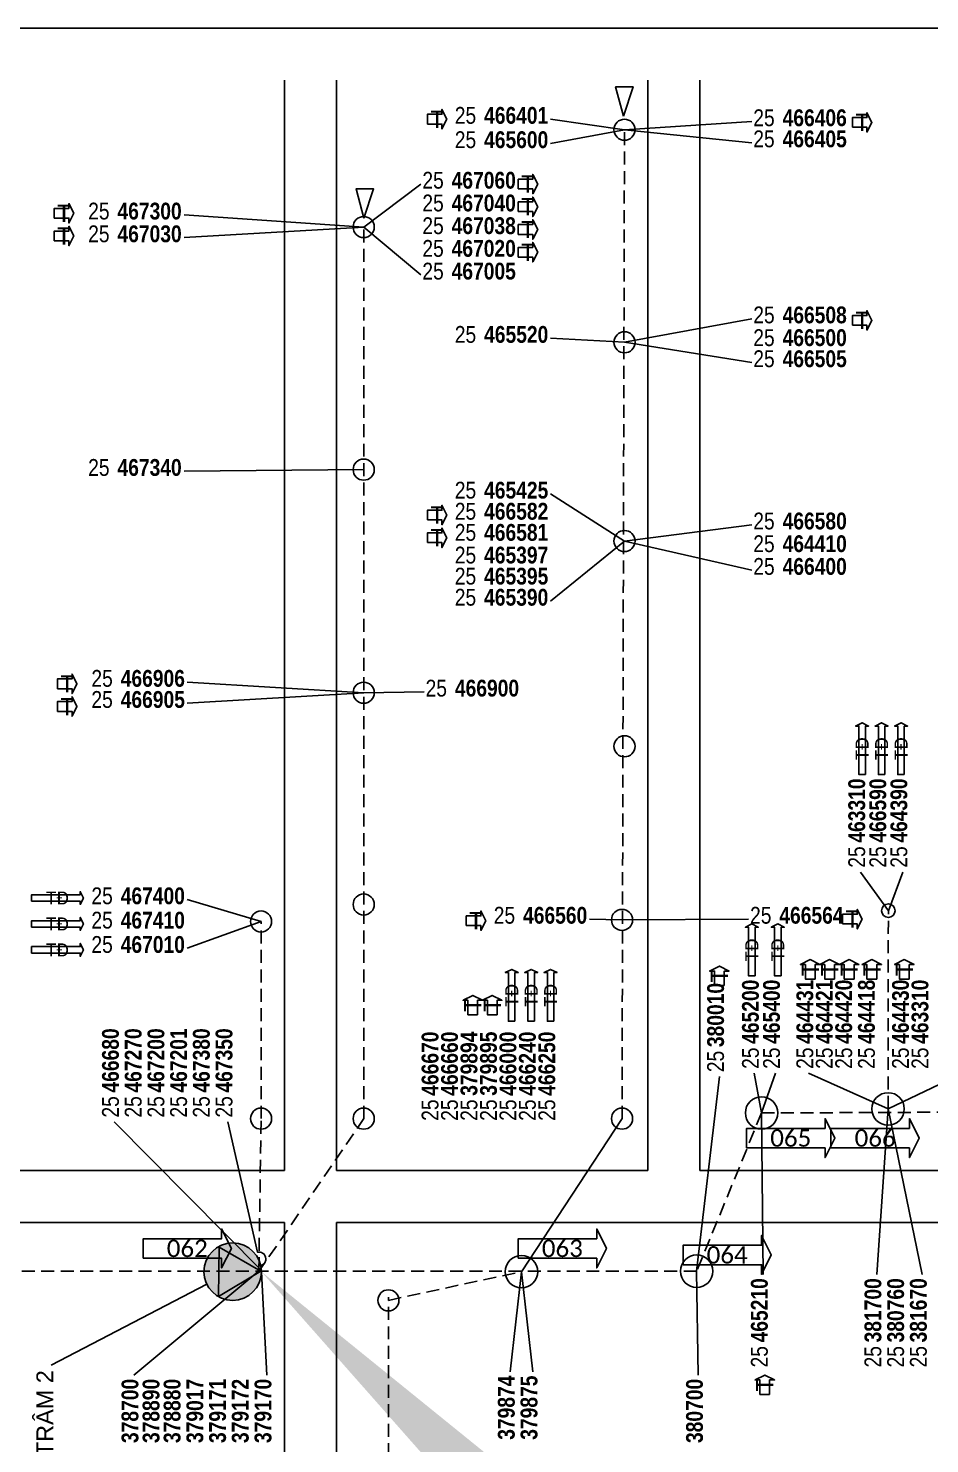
# Model space of a CAD drawing. Header units: metres. Extents: x 429925 to 893472, y 1245258 to 2552490.
# Drawn here: x 443449.1 to 443669.6, y 1266350 to 1266696.2 of the extents above; entities that cross this region are included whole.
import ezdxf

# ---------------------------------------------------------------- set-up
doc = ezdxf.new("R2010")
doc.units = ezdxf.units.M
doc.linetypes.add('HIDDEN2', pattern=[4.7625, 3.175, -1.5875])
doc.layers.add('CONNECTOR', color=7, linetype='Continuous')
doc.layers.add('DATA_GRAPHIC', color=7, linetype='Continuous')
doc.styles.get("Standard").update_dxf_attribs({"font": 'arial.ttf'})

msp = doc.modelspace()

# ---------------------------------------------------------------- hatches: boundary and pattern name
at = {"layer": 'CONNECTOR'}
h = msp.add_hatch(color=254, dxfattribs=at)
h.paths.add_polyline_path([(443707.53, 1266196.34), (443707.53, 1266148.59), (443707.53, 1266175.88), (443880.07, 1266175.88), (443880.07, 1266196.34)], flags=17)
h.paths.add_polyline_path([(443625.37, 1266148.59), (443707.53, 1266148.59)], flags=0)
h.paths.add_polyline_path([(443707.53, 1266175.88), (443880.07, 1266175.88)], flags=0)
edge = h.paths.add_edge_path(flags=16)
edge.add_line((443625.37, 1266148.59), (443707.53, 1266148.59))
edge.add_line((443625.37, 1266196.34), (443625.37, 1266148.59))
edge.add_line((443707.53, 1266196.34), (443625.37, 1266196.34))
edge.add_line((443707.53, 1266196.34), (443707.53, 1266175.88))
edge.add_line((443707.53, 1266175.88), (443707.53, 1266148.59))
edge = h.paths.add_edge_path(flags=17)
edge.add_line((443707.53, 1266148.59), (443707.53, 1266196.34))
edge.add_line((443707.53, 1266196.34), (443625.37, 1266196.34))
edge.add_line((443625.37, 1266196.34), (443625.37, 1266148.59))
edge.add_line((443707.53, 1266148.59), (443625.37, 1266148.59))
h.paths.add_polyline_path([(443625.37, 1266136.65), (443707.53, 1266136.65)], flags=16)
edge = h.paths.add_edge_path(flags=17)
edge.add_line((443625.37, 1266136.65), (443707.53, 1266136.65))
edge.add_line((443625.37, 1266136.65), (443625.37, 1266124.71))
edge.add_line((443625.37, 1266124.71), (443707.53, 1266124.71))
edge.add_line((443707.53, 1266124.71), (443707.53, 1266136.65))
edge = h.paths.add_edge_path(flags=16)
edge.add_line((443707.53, 1266196.34), (443707.53, 1266175.88))
edge.add_line((443880.07, 1266196.34), (443707.53, 1266196.34))
edge.add_line((443880.07, 1266175.88), (443880.07, 1266196.34))
edge.add_line((443707.53, 1266175.88), (443880.07, 1266175.88))
h.paths.add_polyline_path([(443707.53, 1266142.22), (443707.53, 1266148.59), (443728.85, 1266148.59), (443728.85, 1266142.22), (443728.85, 1266132.67), (443707.53, 1266132.67)], flags=17)
h.paths.add_polyline_path([(443773.43, 1266148.59), (443773.43, 1266142.22)], flags=16)
h.paths.add_polyline_path([(443773.43, 1266142.22), (443773.43, 1266132.67)], flags=16)
edge = h.paths.add_edge_path(flags=17)
edge.add_line((443728.86, 1266142.22), (443728.86, 1266148.59))
edge.add_line((443728.86, 1266148.59), (443773.43, 1266148.59))
edge.add_line((443773.43, 1266148.59), (443857.79, 1266148.59))
edge.add_line((443857.79, 1266148.59), (443857.79, 1266142.22))
edge.add_line((443857.79, 1266132.67), (443857.79, 1266142.22))
edge.add_line((443773.43, 1266132.67), (443857.79, 1266132.67))
edge.add_line((443728.86, 1266132.67), (443773.43, 1266132.67))
edge.add_line((443728.86, 1266132.67), (443728.86, 1266142.22))
h.paths.add_polyline_path([(443857.77, 1266142.22), (443857.77, 1266148.59), (443880.06, 1266148.59), (443880.06, 1266142.22), (443880.06, 1266132.67), (443857.77, 1266132.67)], flags=17)
h.paths.add_polyline_path([(443760.12, 1266124.71), (443807.77, 1266124.71), (443807.77, 1266132.67), (443760.12, 1266132.67)], flags=16)
edge = h.paths.add_edge_path()
edge.add_line((443735.21, 1266132.67), (443707.53, 1266132.67))
edge.add_line((443707.53, 1266132.67), (443707.53, 1266124.71))
edge.add_line((443707.53, 1266124.71), (443735.21, 1266124.71))
edge.add_line((443735.23, 1266124.71), (443760.13, 1266124.71))
edge.add_line((443760.13, 1266124.71), (443760.13, 1266132.67))
edge.add_line((443760.13, 1266132.67), (443735.23, 1266132.67))
edge.add_line((443836.29, 1266132.67), (443807.76, 1266132.67))
edge.add_line((443807.76, 1266132.67), (443807.76, 1266124.71))
edge.add_line((443807.76, 1266124.71), (443836.29, 1266124.71))
edge.add_line((443836.3, 1266132.67), (443880.09, 1266132.67))
edge.add_line((443880.09, 1266132.67), (443880.09, 1266124.71))
edge.add_line((443880.09, 1266124.71), (443836.3, 1266124.71))
edge.add_arc((443499.07, 1266392.08), 7.02, 0, 360)
msp.add_hatch(color=7, dxfattribs=at).paths.add_polyline_path([(443505.92, 1266392.19), (443495.78, 1266398.04), (443495.58, 1266385.99)])

# ---------------------------------------------------------------- linework, layer by layer
at = {"color": 9, "linetype": 'Continuous'}
for p, q in [((443511.77, 1266416.81), (443511.77, 1266683.51)), ((443524.47, 1266416.81), (443524.47, 1266683.51)), ((443600.67, 1266416.81), (443600.67, 1266683.51)), ((443613.37, 1266683.51), (443613.37, 1266416.81)), ((443105.37, 1266416.81), (443511.77, 1266416.81)), ((443524.47, 1266416.81), (443600.67, 1266416.81)), ((443613.37, 1266416.81), (443721.32, 1266416.81)), ((443333.97, 1266404.11), (443511.77, 1266404.11)), ((443511.77, 1266404.11), (443511.77, 1266162.81)), ((443524.47, 1266404.11), (443721.32, 1266404.11)), ((443524.47, 1266162.81), (443524.47, 1266404.11))]:
    msp.add_line(p, q, dxfattribs=at)
for points in [[(443067.27, 1266124.71), (443880.07, 1266124.71), (443880.07, 1266696.21), (443067.27, 1266696.21)], [(443594.68, 1266674.75), (443592.74, 1266681.92), (443597.02, 1266681.92)], [(443531.18, 1266649.76), (443529.24, 1266656.93), (443533.52, 1266656.93)]]:
    msp.add_lwpolyline(points, close=True, dxfattribs=at)
at = {"color": 7, "linetype": 'Continuous'}
for points in [[(443546.7, 1266672.79), (443550.27, 1266672.79), (443550.27, 1266671.6), (443551.46, 1266673.98), (443550.27, 1266676.36), (443550.27, 1266675.17), (443546.7, 1266675.17)], [(443650.68, 1266672), (443654.25, 1266672), (443654.25, 1266670.81), (443655.44, 1266673.19), (443654.25, 1266675.57), (443654.25, 1266674.38), (443650.68, 1266674.38)], [(443568.92, 1266656.92), (443572.5, 1266656.92), (443572.5, 1266655.73), (443573.69, 1266658.11), (443572.5, 1266660.49), (443572.5, 1266659.3), (443568.92, 1266659.3)], [(443568.92, 1266651.36), (443572.5, 1266651.36), (443572.5, 1266650.17), (443573.69, 1266652.55), (443572.5, 1266654.93), (443572.5, 1266653.74), (443568.92, 1266653.74)], [(443455.42, 1266649.77), (443458.99, 1266649.77), (443458.99, 1266648.58), (443460.18, 1266650.96), (443458.99, 1266653.35), (443458.99, 1266652.16), (443455.42, 1266652.16)], [(443455.42, 1266644.22), (443458.99, 1266644.22), (443458.99, 1266643.03), (443460.18, 1266645.41), (443458.99, 1266647.79), (443458.99, 1266646.6), (443455.42, 1266646.6)], [(443568.92, 1266645.81), (443572.5, 1266645.81), (443572.5, 1266644.61), (443573.69, 1266647), (443572.5, 1266649.38), (443572.5, 1266648.19), (443568.92, 1266648.19)], [(443568.92, 1266640.25), (443572.5, 1266640.25), (443572.5, 1266639.06), (443573.69, 1266641.44), (443572.5, 1266643.82), (443572.5, 1266642.63), (443568.92, 1266642.63)], [(443650.68, 1266623.58), (443654.25, 1266623.58), (443654.25, 1266622.39), (443655.44, 1266624.77), (443654.25, 1266627.15), (443654.25, 1266625.96), (443650.68, 1266625.96)], [(443546.7, 1266575.96), (443550.27, 1266575.96), (443550.27, 1266574.76), (443551.46, 1266577.15), (443550.27, 1266579.53), (443550.27, 1266578.34), (443546.7, 1266578.34)], [(443546.7, 1266570.4), (443550.27, 1266570.4), (443550.27, 1266569.21), (443551.46, 1266571.59), (443550.27, 1266573.97), (443550.27, 1266572.78), (443546.7, 1266572.78)], [(443456.21, 1266534.68), (443459.78, 1266534.68), (443459.78, 1266533.49), (443460.97, 1266535.87), (443459.78, 1266538.25), (443459.78, 1266537.06), (443456.21, 1266537.06)], [(443456.21, 1266529.12), (443459.78, 1266529.12), (443459.78, 1266527.93), (443460.97, 1266530.31), (443459.78, 1266532.7), (443459.78, 1266531.51), (443456.21, 1266531.51)], [(443653.85, 1266513.65), (443653.85, 1266525.55), (443654.65, 1266525.55), (443653.06, 1266526.35), (443651.47, 1266525.55), (443652.27, 1266525.55), (443652.27, 1266513.65)], [(443658.62, 1266513.65), (443658.62, 1266525.55), (443659.41, 1266525.55), (443657.82, 1266526.35), (443656.24, 1266525.55), (443657.03, 1266525.55), (443657.03, 1266513.65)], [(443663.38, 1266513.65), (443663.38, 1266525.55), (443664.17, 1266525.55), (443662.59, 1266526.35), (443661, 1266525.55), (443661.79, 1266525.55), (443661.79, 1266513.65)], [(443449.86, 1266482.69), (443461.77, 1266482.69), (443461.77, 1266481.9), (443462.56, 1266483.48), (443461.77, 1266485.07), (443461.77, 1266484.28), (443449.86, 1266484.28)], [(443449.86, 1266476.34), (443461.77, 1266476.34), (443461.77, 1266475.55), (443462.56, 1266477.13), (443461.77, 1266478.72), (443461.77, 1266477.93), (443449.86, 1266477.93)], [(443556.22, 1266476.74), (443559.8, 1266476.74), (443559.8, 1266475.55), (443560.99, 1266477.93), (443559.8, 1266480.31), (443559.8, 1266479.12), (443556.22, 1266479.12)], [(443648.3, 1266477.13), (443651.87, 1266477.13), (443651.87, 1266475.94), (443653.06, 1266478.32), (443651.87, 1266480.71), (443651.87, 1266479.51), (443648.3, 1266479.51)], [(443626.87, 1266464.43), (443626.87, 1266476.34), (443627.66, 1266476.34), (443626.07, 1266477.13), (443624.49, 1266476.34), (443625.28, 1266476.34), (443625.28, 1266464.43)], [(443633.22, 1266464.43), (443633.22, 1266476.34), (443634.01, 1266476.34), (443632.42, 1266477.13), (443630.84, 1266476.34), (443631.63, 1266476.34), (443631.63, 1266464.43)], [(443449.86, 1266469.99), (443461.77, 1266469.99), (443461.77, 1266469.2), (443462.56, 1266470.78), (443461.77, 1266472.37), (443461.77, 1266471.58), (443449.86, 1266471.58)], [(443641.55, 1266463.64), (443641.55, 1266467.21), (443642.74, 1266467.21), (443640.36, 1266468.4), (443637.98, 1266467.21), (443639.17, 1266467.21), (443639.17, 1266463.64)], [(443646.31, 1266463.64), (443646.31, 1266467.21), (443647.5, 1266467.21), (443645.12, 1266468.4), (443642.74, 1266467.21), (443643.93, 1266467.21), (443643.93, 1266463.64)], [(443651.08, 1266463.64), (443651.08, 1266467.21), (443652.27, 1266467.21), (443649.89, 1266468.4), (443647.5, 1266467.21), (443648.7, 1266467.21), (443648.7, 1266463.64)], [(443656.63, 1266463.64), (443656.63, 1266467.21), (443657.82, 1266467.21), (443655.44, 1266468.4), (443653.06, 1266467.21), (443654.25, 1266467.21), (443654.25, 1266463.64)], [(443664.57, 1266463.64), (443664.57, 1266467.21), (443665.76, 1266467.21), (443663.38, 1266468.4), (443661, 1266467.21), (443662.19, 1266467.21), (443662.19, 1266463.64)], [(443568.13, 1266453.32), (443568.13, 1266465.23), (443568.92, 1266465.23), (443567.34, 1266466.02), (443565.75, 1266465.23), (443566.54, 1266465.23), (443566.54, 1266453.32)], [(443572.89, 1266453.32), (443572.89, 1266465.23), (443573.69, 1266465.23), (443572.1, 1266466.02), (443570.51, 1266465.23), (443571.3, 1266465.23), (443571.3, 1266453.32)], [(443577.65, 1266453.32), (443577.65, 1266465.23), (443578.45, 1266465.23), (443576.86, 1266466.02), (443575.27, 1266465.23), (443576.07, 1266465.23), (443576.07, 1266453.32)], [(443619.33, 1266462.05), (443619.33, 1266465.62), (443620.52, 1266465.62), (443618.14, 1266466.81), (443615.75, 1266465.62), (443616.95, 1266465.62), (443616.95, 1266462.05)], [(443559, 1266454.91), (443559, 1266458.48), (443560.19, 1266458.48), (443557.81, 1266459.67), (443555.43, 1266458.48), (443556.62, 1266458.48), (443556.62, 1266454.91)], [(443563.76, 1266454.91), (443563.76, 1266458.48), (443564.95, 1266458.48), (443562.57, 1266459.67), (443560.19, 1266458.48), (443561.38, 1266458.48), (443561.38, 1266454.91)], [(443624.8, 1266422.36), (443644.01, 1266422.36), (443644.01, 1266419.98), (443646.39, 1266424.75), (443644.01, 1266429.51), (443644.01, 1266427.13), (443624.8, 1266427.13)], [(443645.44, 1266422.36), (443664.65, 1266422.36), (443664.65, 1266419.98), (443667.03, 1266424.75), (443664.65, 1266429.51), (443664.65, 1266427.13), (443645.44, 1266427.13)], [(443477.17, 1266395.38), (443496.37, 1266395.38), (443496.37, 1266393), (443498.76, 1266397.76), (443496.37, 1266402.52), (443496.37, 1266400.14), (443477.17, 1266400.14)], [(443568.92, 1266395.38), (443588.13, 1266395.38), (443588.13, 1266393), (443590.51, 1266397.76), (443588.13, 1266402.52), (443588.13, 1266400.14), (443568.92, 1266400.14)], [(443609.25, 1266393.79), (443628.45, 1266393.79), (443628.45, 1266391.41), (443630.84, 1266396.17), (443628.45, 1266400.93), (443628.45, 1266398.55), (443609.25, 1266398.55)], [(443630.44, 1266362.04), (443630.44, 1266365.61), (443631.63, 1266365.61), (443629.25, 1266366.8), (443626.87, 1266365.61), (443628.06, 1266365.61), (443628.06, 1266362.04)]]:
    msp.add_lwpolyline(points, close=True, dxfattribs=at)
at = {"color": 9, "linetype": 'Continuous'}
for points in [[(443592.34, 1266671.4, -1), (443597.5, 1266671.4, -1)], [(443528.54, 1266647.59, -1), (443533.7, 1266647.59, -1)], [(443592.34, 1266619.41, -1), (443597.5, 1266619.41, -1)], [(443528.54, 1266588.26, -1), (443533.7, 1266588.26, -1)], [(443592.34, 1266570.8, -1), (443597.5, 1266570.8, -1)], [(443528.54, 1266533.69, -1), (443533.7, 1266533.69, -1)], [(443592.34, 1266520.59, -1), (443597.5, 1266520.59, -1)], [(443528.54, 1266481.9, -1), (443533.7, 1266481.9, -1)], [(443657.82, 1266480.38, -1), (443661.13, 1266480.38, -1)], [(443503.44, 1266477.73, -1), (443508.6, 1266477.73, -1)], [(443591.74, 1266478.13, -1), (443596.9, 1266478.13, -1)], [(443624.49, 1266430.9, -1), (443632.42, 1266430.9, -1)], [(443655.44, 1266431.89, -1), (443663.38, 1266431.89, -1)], [(443503.44, 1266429.51, -1), (443508.6, 1266429.51, -1)], [(443528.54, 1266429.51, -1), (443533.7, 1266429.51, -1)], [(443591.74, 1266429.51, -1), (443596.9, 1266429.51, -1)], [(443565.75, 1266392.08, -1), (443573.69, 1266392.08, -1)], [(443608.61, 1266392.2, -1), (443616.55, 1266392.2, -1)], [(443534.59, 1266385.06, -1), (443539.75, 1266385.06, -1)]]:
    msp.add_lwpolyline(points, format="xyb", close=True, dxfattribs=at)
at = {"layer": 'CONNECTOR', "linetype": 'Continuous'}
for p, q in [((443594.92, 1266671.4), (443576.86, 1266673.98)), ((443626.07, 1266673.39), (443594.92, 1266671.4)), ((443594.92, 1266671.4), (443576.86, 1266668.03)), ((443626.07, 1266668.23), (443594.92, 1266671.4)), ((443531.12, 1266647.59), (443545.11, 1266658.11)), ((443531.12, 1266647.59), (443487.17, 1266650.57)), ((443531.12, 1266647.59), (443487.17, 1266645.01)), ((443545.11, 1266635.88), (443531.12, 1266647.59)), ((443626.07, 1266625.17), (443594.92, 1266619.41)), ((443594.92, 1266619.41), (443576.86, 1266620.41)), ((443626.07, 1266614.45), (443594.92, 1266619.41)), ((443531.12, 1266588.26), (443487.17, 1266587.86)), ((443594.92, 1266570.8), (443576.86, 1266582.31)), ((443626.07, 1266574.76), (443594.92, 1266570.8)), ((443594.92, 1266570.8), (443576.86, 1266556.11)), ((443626.07, 1266563.65), (443594.92, 1266570.8)), ((443531.12, 1266533.69), (443487.96, 1266536.27)), ((443531.12, 1266533.69), (443487.96, 1266531.11)), ((443545.9, 1266533.89), (443531.12, 1266533.69)), ((443659.48, 1266480.38), (443652.66, 1266489.83)), ((443659.48, 1266480.38), (443662.98, 1266489.83)), ((443506.02, 1266477.73), (443487.96, 1266483.09)), ((443594.32, 1266478.13), (443586.39, 1266478.32)), ((443625.28, 1266478.32), (443594.32, 1266478.13)), ((443506.02, 1266477.73), (443487.96, 1266471.18)), ((443612.58, 1266392.2), (443618.14, 1266439.83)), ((443628.45, 1266430.9), (443626.67, 1266440.62)), ((443628.45, 1266430.9), (443631.83, 1266440.62)), ((443659.41, 1266431.89), (443639.96, 1266440.62)), ((443659.41, 1266431.89), (443677.67, 1266440.62)), ((443594.32, 1266429.51), (443569.72, 1266392.08)), ((443628.85, 1266391.41), (443628.45, 1266430.9)), ((443656.63, 1266391.41), (443659.41, 1266431.89)), ((443667.75, 1266391.41), (443659.41, 1266431.89)), ((443470.1, 1266428.71), (443506.09, 1266392.36)), ((443474.86, 1266366.8), (443506.16, 1266392.86)), ((443507.41, 1266366.8), (443506.1, 1266392.05)), ((443566.94, 1266367.6), (443569.72, 1266392.08)), ((443572.5, 1266367.6), (443569.72, 1266392.08)), ((443612.98, 1266366.8), (443612.58, 1266392.2)), ((443454.62, 1266369.18), (443492.75, 1266389.02))]:
    msp.add_line(p, q, dxfattribs=at)
at = {"layer": 'CONNECTOR', "linetype": 'HIDDEN2'}
for p, q in [((443594.32, 1266429.51), (443594.92, 1266671.4)), ((443531.12, 1266429.51), (443531.12, 1266647.59)), ((443659.41, 1266431.89), (443659.48, 1266480.38)), ((443506.02, 1266429.51), (443506.02, 1266477.73)), ((443505.26, 1266391.79), (443531.12, 1266429.51)), ((443505.47, 1266392.44), (443506.02, 1266429.51)), ((443628.45, 1266430.9), (443612.58, 1266392.2)), ((443628.45, 1266430.9), (443863.4, 1266431.89)), ((443612.58, 1266392.2), (443083.15, 1266392.2)), ((443537.17, 1266385.06), (443569.72, 1266392.08)), ((443537.17, 1266194.56), (443537.17, 1266385.85))]:
    msp.add_line(p, q, dxfattribs=at)
at = {"layer": 'CONNECTOR', "linetype": 'Continuous'}
msp.add_lwpolyline([(443497.88, 1266428.71), (443505.14, 1266396.85, -1), (443505.88, 1266393.6), (443506.06, 1266392.83)], format="xyb", dxfattribs=at)
msp.add_lwpolyline([(443505.92, 1266392.19), (443495.78, 1266398.04), (443495.58, 1266385.99)], close=True, dxfattribs=at)
msp.add_circle((443499.07, 1266392.08), 7.02, dxfattribs=at)

# ---------------------------------------------------------------- texts
at = {"attachment_point": 5}
for s, insert, char_height, width in [('\\C7;\\fCalibri|b0|i0|;\\H4.2333171844482;T', (443571.3, 1266652.55), 4.2333, 4.7625), ('\\C7;\\fCalibri|b0|i0|;\\H4.2333171844482;T', (443457.8, 1266645.41), 4.2333, 4.7625), ('\\C7;\\fCalibri|b0|i0|;\\H4.2333171844482;T', (443571.3, 1266647), 4.2333, 4.7625), ('\\C7;\\fCalibri|b0|i0|;\\H4.2333171844482;T', (443571.3, 1266641.44), 4.2333, 4.7625), ('\\C7;\\fCalibri|b0|i0|;\\H4.2333171844482;T', (443549.08, 1266571.59), 4.2333, 4.7625), ('\\C7;\\fCalibri|b0|i0|;\\H4.2333171844482;T', (443458.59, 1266530.31), 4.2333, 4.7625), ('\\C7;\\fCalibri|b0|i0|;\\H3.1749515533447;TĐ', (443456.21, 1266483.48), 3.175, 12.7), ('\\C7;\\fCalibri|b0|i0|;\\H3.1749515533447;TĐ', (443456.21, 1266477.13), 3.175, 12.7), ('\\C7;\\fCalibri|b0|i0|;\\H4.2333171844482;T', (443558.6, 1266477.93), 4.2333, 4.7625), ('\\C7;\\fCalibri|b0|i0|;\\H4.2333171844482;065', (443635.6, 1266424.75), 4.2333, 21.59), ('\\C7;\\fCalibri|b0|i0|;\\H4.2333171844482;066', (443656.24, 1266424.75), 4.2333, 21.59), ('\\C7;\\fCalibri|b0|i0|;\\H4.2333171844482;062', (443487.96, 1266397.76), 4.2333, 21.59), ('\\C7;\\fCalibri|b0|i0|;\\H4.2333171844482;063', (443579.72, 1266397.76), 4.2333, 21.59), ('\\C7;\\fCalibri|b0|i0|;\\H4.2333171844482;064', (443620.04, 1266396.17), 4.2333, 21.59)]:
    msp.add_mtext(s, dxfattribs=dict(at, insert=insert, char_height=char_height, width=width))
at = {"attachment_point": 5, "rotation": 90}
for s, insert, char_height, width in [('\\C7;\\fCalibri|b0|i0|;\\H3.1749515533447;TĐ', (443662.59, 1266520), 3.175, 12.7), ('\\C7;\\fCalibri|b0|i0|;\\H3.1749515533447;TĐ', (443632.42, 1266470.78), 3.175, 12.7), ('\\C7;\\fCalibri|b0|i0|;\\H4.2333171844482;T', (443640.36, 1266466.02), 4.2333, 4.7625), ('\\C7;\\fCalibri|b0|i0|;\\H4.2333171844482;T', (443645.12, 1266466.02), 4.2333, 4.7625), ('\\C7;\\fCalibri|b0|i0|;\\H4.2333171844482;T', (443649.89, 1266466.02), 4.2333, 4.7625), ('\\C7;\\fCalibri|b0|i0|;\\H4.2333171844482;T', (443655.44, 1266466.02), 4.2333, 4.7625), ('\\C7;\\fCalibri|b0|i0|;\\H3.1749515533447;TĐ', (443567.34, 1266459.67), 3.175, 12.7), ('\\C7;\\fCalibri|b0|i0|;\\H3.1749515533447;TĐ', (443572.1, 1266459.67), 3.175, 12.7), ('\\C7;\\fCalibri|b0|i0|;\\H4.2333171844482;T', (443557.81, 1266457.29), 4.2333, 4.7625), ('\\C7;\\fCalibri|b0|i0|;\\H4.2333171844482;T', (443562.57, 1266457.29), 4.2333, 4.7625), ('\\C7;\\fArial Unicode MS|b0|i0|;\\H4.1092942200601;TRẠM BÀU TRÂM 2', (443453.56, 1266341.84), 4.1093, 70.5556)]:
    msp.add_mtext(s, dxfattribs=dict(at, insert=insert, char_height=char_height, width=width))
at = {"layer": 'CONNECTOR', "attachment_point": 5}
for s, insert, char_height, width in [('\\C7;\\fCalibri|b0|i0|;\\H4.2333171844482;T', (443549.08, 1266673.98), 4.2333, 4.7625), ('\\C7;\\fCalibri|b0|i0|;\\H4.2333171844482;T', (443653.06, 1266673.19), 4.2333, 4.7625), ('\\C7;\\fCalibri|b0|i0|;\\H4.2333171844482;T', (443571.3, 1266658.11), 4.2333, 4.7625), ('\\C7;\\fCalibri|b0|i0|;\\H4.2333171844482;T', (443457.8, 1266650.96), 4.2333, 4.7625), ('\\C7;\\fCalibri|b0|i0|;\\H4.2333171844482;T', (443653.06, 1266624.77), 4.2333, 4.7625), ('\\C7;\\fCalibri|b0|i0|;\\H4.2333171844482;T', (443549.08, 1266577.15), 4.2333, 4.7625), ('\\C7;\\fCalibri|b0|i0|;\\H4.2333171844482;T', (443650.68, 1266478.32), 4.2333, 4.7625), ('\\C7;\\fCalibri|b0|i0|;\\H3.1749515533447;TĐ', (443456.21, 1266470.78), 3.175, 12.7)]:
    msp.add_mtext(s, dxfattribs=dict(at, insert=insert, char_height=char_height, width=width))
at = {"layer": 'CONNECTOR', "attachment_point": 5, "rotation": 90}
for s, insert, char_height, width in [('\\C7;\\fCalibri|b0|i0|;\\H3.1749515533447;TĐ', (443653.06, 1266520), 3.175, 12.7), ('\\C7;\\fCalibri|b0|i0|;\\H4.2333171844482;T', (443663.38, 1266466.02), 4.2333, 4.7625), ('\\C7;\\fCalibri|b0|i0|;\\H4.2333171844482;T', (443618.14, 1266464.43), 4.2333, 4.7625), ('\\C7;\\fCalibri|b0|i0|;\\H4.2333171844482;T', (443629.25, 1266364.42), 4.2333, 4.7625)]:
    msp.add_mtext(s, dxfattribs=dict(at, insert=insert, char_height=char_height, width=width))
at = {"layer": 'DATA_GRAPHIC'}
for s, insert, char_height, width, attachment_point in [('\\C7;\\fArial Narrow|b0|i0|;\\H4.1092942200601;25', (443556.02, 1266676.97), 4.1093, 6.6993, 2), ('\\C7;\\fArial Narrow|b1|i0|;\\H4.1092942200601;466401', (443576.28, 1266676.97), 4.1093, 17.4645, 3), ('\\C7;\\fArial Narrow|b0|i0|;\\H4.1092942200601;25', (443629.05, 1266676.38), 4.1093, 6.6993, 2), ('\\C7;\\fArial Narrow|b1|i0|;\\H4.1092942200601;466406', (443649.31, 1266676.38), 4.1093, 17.4645, 3), ('\\C7;\\fArial Narrow|b0|i0|;\\H4.1092942200601;25', (443556.02, 1266671.02), 4.1093, 6.6993, 2), ('\\C7;\\fArial Narrow|b1|i0|;\\H4.1092942200601;465600', (443576.28, 1266671.02), 4.1093, 17.4645, 3), ('\\C7;\\fArial Narrow|b0|i0|;\\H4.1092942200601;25', (443629.05, 1266671.22), 4.1093, 6.6993, 2), ('\\C7;\\fArial Narrow|b1|i0|;\\H4.1092942200601;466405', (443649.31, 1266671.22), 4.1093, 17.4645, 3), ('\\C7;\\fArial Narrow|b0|i0|;\\H4.1092942200601;25', (443548.09, 1266661.1), 4.1093, 6.6993, 2), ('\\C7;\\fArial Narrow|b1|i0|;\\H4.1092942200601;467060', (443568.34, 1266661.1), 4.1093, 17.4645, 3), ('\\C7;\\fArial Narrow|b0|i0|;\\H4.1092942200601;25', (443548.09, 1266655.54), 4.1093, 6.6993, 2), ('\\C7;\\fArial Narrow|b1|i0|;\\H4.1092942200601;467040', (443568.34, 1266655.54), 4.1093, 17.4645, 3), ('\\C7;\\fArial Narrow|b0|i0|;\\H4.1092942200601;25', (443466.33, 1266653.56), 4.1093, 6.6993, 2), ('\\C7;\\fArial Narrow|b1|i0|;\\H4.1092942200601;467300', (443486.59, 1266653.56), 4.1093, 17.4645, 3), ('\\C7;\\fArial Narrow|b0|i0|;\\H4.1092942200601;25', (443466.33, 1266648), 4.1093, 6.6993, 2), ('\\C7;\\fArial Narrow|b1|i0|;\\H4.1092942200601;467030', (443486.59, 1266648), 4.1093, 17.4645, 3), ('\\C7;\\fArial Narrow|b0|i0|;\\H4.1092942200601;25', (443548.09, 1266649.98), 4.1093, 6.6993, 2), ('\\C7;\\fArial Narrow|b1|i0|;\\H4.1092942200601;467038', (443568.34, 1266649.98), 4.1093, 17.4645, 3), ('\\C7;\\fArial Narrow|b0|i0|;\\H4.1092942200601;25', (443548.09, 1266644.43), 4.1093, 6.6993, 2), ('\\C7;\\fArial Narrow|b1|i0|;\\H4.1092942200601;467020', (443568.34, 1266644.43), 4.1093, 17.4645, 3), ('\\C7;\\fArial Narrow|b0|i0|;\\H4.1092942200601;25', (443548.09, 1266638.87), 4.1093, 6.6993, 2), ('\\C7;\\fArial Narrow|b1|i0|;\\H4.1092942200601;467005', (443568.34, 1266638.87), 4.1093, 17.4645, 3), ('\\C7;\\fArial Narrow|b0|i0|;\\H4.1092942200601;25', (443629.05, 1266628.16), 4.1093, 6.6993, 2), ('\\C7;\\fArial Narrow|b1|i0|;\\H4.1092942200601;466508', (443649.31, 1266628.16), 4.1093, 17.4645, 3), ('\\C7;\\fArial Narrow|b0|i0|;\\H4.1092942200601;25', (443556.02, 1266623.39), 4.1093, 6.6993, 2), ('\\C7;\\fArial Narrow|b1|i0|;\\H4.1092942200601;465520', (443576.28, 1266623.39), 4.1093, 17.4645, 3), ('\\C7;\\fArial Narrow|b0|i0|;\\H4.1092942200601;25', (443629.05, 1266622.6), 4.1093, 6.6993, 2), ('\\C7;\\fArial Narrow|b1|i0|;\\H4.1092942200601;466500', (443649.31, 1266622.6), 4.1093, 17.4645, 3), ('\\C7;\\fArial Narrow|b0|i0|;\\H4.1092942200601;25', (443629.05, 1266617.44), 4.1093, 6.6993, 2), ('\\C7;\\fArial Narrow|b1|i0|;\\H4.1092942200601;466505', (443649.31, 1266617.44), 4.1093, 17.4645, 3), ('\\C7;\\fArial Narrow|b0|i0|;\\H4.1092942200601;25', (443466.33, 1266590.85), 4.1093, 6.6993, 2), ('\\C7;\\fArial Narrow|b1|i0|;\\H4.1092942200601;467340', (443486.59, 1266590.85), 4.1093, 17.4645, 3), ('\\C7;\\fArial Narrow|b0|i0|;\\H4.1092942200601;25', (443556.02, 1266585.29), 4.1093, 6.6993, 2), ('\\C7;\\fArial Narrow|b1|i0|;\\H4.1092942200601;465425', (443576.28, 1266585.29), 4.1093, 17.4645, 3), ('\\C7;\\fArial Narrow|b0|i0|;\\H4.1092942200601;25', (443556.02, 1266580.13), 4.1093, 6.6993, 2), ('\\C7;\\fArial Narrow|b1|i0|;\\H4.1092942200601;466582', (443576.28, 1266580.13), 4.1093, 17.4645, 3), ('\\C7;\\fArial Narrow|b0|i0|;\\H4.1092942200601;25', (443556.02, 1266574.97), 4.1093, 6.6993, 2), ('\\C7;\\fArial Narrow|b1|i0|;\\H4.1092942200601;466581', (443576.28, 1266574.97), 4.1093, 17.4645, 3), ('\\C7;\\fArial Narrow|b0|i0|;\\H4.1092942200601;25', (443629.05, 1266577.75), 4.1093, 6.6993, 2), ('\\C7;\\fArial Narrow|b1|i0|;\\H4.1092942200601;466580', (443649.31, 1266577.75), 4.1093, 17.4645, 3), ('\\C7;\\fArial Narrow|b0|i0|;\\H4.1092942200601;25', (443629.05, 1266572.2), 4.1093, 6.6993, 2), ('\\C7;\\fArial Narrow|b1|i0|;\\H4.1092942200601;464410', (443649.31, 1266572.2), 4.1093, 17.4645, 3), ('\\C7;\\fArial Narrow|b0|i0|;\\H4.1092942200601;25', (443556.02, 1266569.42), 4.1093, 6.6993, 2), ('\\C7;\\fArial Narrow|b1|i0|;\\H4.1092942200601;465397', (443576.28, 1266569.42), 4.1093, 17.4645, 3), ('\\C7;\\fArial Narrow|b0|i0|;\\H4.1092942200601;25', (443629.05, 1266566.64), 4.1093, 6.6993, 2), ('\\C7;\\fArial Narrow|b1|i0|;\\H4.1092942200601;466400', (443649.31, 1266566.64), 4.1093, 17.4645, 3), ('\\C7;\\fArial Narrow|b0|i0|;\\H4.1092942200601;25', (443556.02, 1266564.26), 4.1093, 6.6993, 2), ('\\C7;\\fArial Narrow|b1|i0|;\\H4.1092942200601;465395', (443576.28, 1266564.26), 4.1093, 17.4645, 3), ('\\C7;\\fArial Narrow|b0|i0|;\\H4.1092942200601;25', (443556.02, 1266559.1), 4.1093, 6.6993, 2), ('\\C7;\\fArial Narrow|b1|i0|;\\H4.1092942200601;465390', (443576.28, 1266559.1), 4.1093, 17.4645, 3), ('\\C7;\\fCalibri|b0|i0|;\\H4.2333171844482;T', (443458.59, 1266535.87), 4.2333, 4.7625, 5), ('\\C7;\\fArial Narrow|b0|i0|;\\H4.1092942200601;25', (443467.12, 1266539.26), 4.1093, 6.6993, 2), ('\\C7;\\fArial Narrow|b1|i0|;\\H4.1092942200601;466906', (443487.38, 1266539.26), 4.1093, 17.4645, 3), ('\\C7;\\fArial Narrow|b0|i0|;\\H4.1092942200601;25', (443548.88, 1266536.87), 4.1093, 6.6993, 2), ('\\C7;\\fArial Narrow|b1|i0|;\\H4.1092942200601;466900', (443569.14, 1266536.87), 4.1093, 17.4645, 3), ('\\C7;\\fArial Narrow|b0|i0|;\\H4.1092942200601;25', (443467.12, 1266534.1), 4.1093, 6.6993, 2), ('\\C7;\\fArial Narrow|b1|i0|;\\H4.1092942200601;466905', (443487.38, 1266534.1), 4.1093, 17.4645, 3), ('\\C7;\\fArial Narrow|b0|i0|;\\H4.1092942200601;25', (443467.12, 1266486.07), 4.1093, 6.6993, 2), ('\\C7;\\fArial Narrow|b1|i0|;\\H4.1092942200601;467400', (443487.38, 1266486.07), 4.1093, 17.4645, 3), ('\\C7;\\fArial Narrow|b0|i0|;\\H4.1092942200601;25', (443565.55, 1266481.31), 4.1093, 6.6993, 2), ('\\C7;\\fArial Narrow|b1|i0|;\\H4.1092942200601;466560', (443585.81, 1266481.31), 4.1093, 17.4645, 3), ('\\C7;\\fArial Narrow|b0|i0|;\\H4.1092942200601;25', (443628.26, 1266481.31), 4.1093, 6.6993, 2), ('\\C7;\\fArial Narrow|b1|i0|;\\H4.1092942200601;466564', (443648.51, 1266481.31), 4.1093, 17.4645, 3), ('\\C7;\\fArial Narrow|b0|i0|;\\H4.1092942200601;25', (443467.12, 1266480.12), 4.1093, 6.6993, 2), ('\\C7;\\fArial Narrow|b1|i0|;\\H4.1092942200601;467410', (443487.38, 1266480.12), 4.1093, 17.4645, 3), ('\\C7;\\fArial Narrow|b0|i0|;\\H4.1092942200601;25', (443467.12, 1266474.17), 4.1093, 6.6993, 2), ('\\C7;\\fArial Narrow|b1|i0|;\\H4.1092942200601;467010', (443487.38, 1266474.17), 4.1093, 17.4645, 3)]:
    msp.add_mtext(s, dxfattribs=dict(at, insert=insert, char_height=char_height, width=width, attachment_point=attachment_point))
at = {"layer": 'DATA_GRAPHIC', "rotation": 90}
for s, insert, char_height, width, attachment_point in [('\\C7;\\fCalibri|b0|i0|;\\H3.1749515533447;TĐ', (443657.82, 1266520), 3.175, 12.7, 5), ('\\C7;\\fArial Narrow|b1|i0|;\\H4.1092942200601;463310', (443649.68, 1266512.72), 4.1093, 17.6133, 3), ('\\C7;\\fArial Narrow|b1|i0|;\\H4.1092942200601;466590', (443654.84, 1266512.72), 4.1093, 17.6133, 3), ('\\C7;\\fArial Narrow|b1|i0|;\\H4.1092942200601;464390', (443659.99, 1266512.72), 4.1093, 17.6133, 3), ('\\C7;\\fArial Narrow|b0|i0|;\\H4.1092942200601;25', (443649.68, 1266493.51), 4.1093, 6.9081, 2), ('\\C7;\\fArial Narrow|b0|i0|;\\H4.1092942200601;25', (443654.84, 1266493.51), 4.1093, 6.9081, 2), ('\\C7;\\fArial Narrow|b0|i0|;\\H4.1092942200601;25', (443659.99, 1266493.51), 4.1093, 6.9081, 2), ('\\C7;\\fCalibri|b0|i0|;\\H3.1749515533447;TĐ', (443626.07, 1266470.78), 3.175, 12.7, 5), ('\\C7;\\fCalibri|b0|i0|;\\H3.1749515533447;TĐ', (443576.86, 1266459.67), 3.175, 12.7, 5), ('\\C7;\\fArial Narrow|b1|i0|;\\H4.1092942200601;380010', (443615.15, 1266462.71), 4.1093, 17.6133, 3), ('\\C7;\\fArial Narrow|b1|i0|;\\H4.1092942200601;465200', (443623.68, 1266463.51), 4.1093, 17.6133, 3), ('\\C7;\\fArial Narrow|b1|i0|;\\H4.1092942200601;465400', (443628.84, 1266463.51), 4.1093, 17.6133, 3), ('\\C7;\\fArial Narrow|b1|i0|;\\H4.1092942200601;464431', (443636.98, 1266463.51), 4.1093, 17.6133, 3), ('\\C7;\\fArial Narrow|b1|i0|;\\H4.1092942200601;464421', (443641.74, 1266463.51), 4.1093, 17.6133, 3), ('\\C7;\\fArial Narrow|b1|i0|;\\H4.1092942200601;464420', (443646.5, 1266463.51), 4.1093, 17.6133, 3), ('\\C7;\\fArial Narrow|b1|i0|;\\H4.1092942200601;464418', (443652.06, 1266463.51), 4.1093, 17.6133, 3), ('\\C7;\\fArial Narrow|b1|i0|;\\H4.1092942200601;464430', (443660.39, 1266463.51), 4.1093, 17.6133, 3), ('\\C7;\\fArial Narrow|b1|i0|;\\H4.1092942200601;463310', (443665.15, 1266463.51), 4.1093, 17.6133, 3), ('\\C7;\\fArial Narrow|b1|i0|;\\H4.1092942200601;466680', (443467.11, 1266451.6), 4.1093, 17.6133, 3), ('\\C7;\\fArial Narrow|b1|i0|;\\H4.1092942200601;467270', (443472.67, 1266451.6), 4.1093, 17.6133, 3), ('\\C7;\\fArial Narrow|b1|i0|;\\H4.1092942200601;467200', (443478.23, 1266451.6), 4.1093, 17.6133, 3), ('\\C7;\\fArial Narrow|b1|i0|;\\H4.1092942200601;467201', (443483.78, 1266451.6), 4.1093, 17.6133, 3), ('\\C7;\\fArial Narrow|b1|i0|;\\H4.1092942200601;467380', (443489.34, 1266451.6), 4.1093, 17.6133, 3), ('\\C7;\\fArial Narrow|b1|i0|;\\H4.1092942200601;467350', (443494.89, 1266451.6), 4.1093, 17.6133, 3), ('\\C7;\\fArial Narrow|b1|i0|;\\H4.1092942200601;466670', (443545.3, 1266450.81), 4.1093, 17.6133, 3), ('\\C7;\\fArial Narrow|b1|i0|;\\H4.1092942200601;466660', (443550.06, 1266450.81), 4.1093, 17.6133, 3), ('\\C7;\\fArial Narrow|b1|i0|;\\H4.1092942200601;379894', (443554.82, 1266450.81), 4.1093, 17.6133, 3), ('\\C7;\\fArial Narrow|b1|i0|;\\H4.1092942200601;379895', (443559.59, 1266450.81), 4.1093, 17.6133, 3), ('\\C7;\\fArial Narrow|b1|i0|;\\H4.1092942200601;466000', (443564.35, 1266450.81), 4.1093, 17.6133, 3), ('\\C7;\\fArial Narrow|b1|i0|;\\H4.1092942200601;466240', (443569.11, 1266450.81), 4.1093, 17.6133, 3), ('\\C7;\\fArial Narrow|b1|i0|;\\H4.1092942200601;466250', (443573.87, 1266450.81), 4.1093, 17.6133, 3), ('\\C7;\\fArial Narrow|b0|i0|;\\H4.1092942200601;25', (443623.68, 1266444.3), 4.1093, 6.9081, 2), ('\\C7;\\fArial Narrow|b0|i0|;\\H4.1092942200601;25', (443628.84, 1266444.3), 4.1093, 6.9081, 2), ('\\C7;\\fArial Narrow|b0|i0|;\\H4.1092942200601;25', (443636.98, 1266444.3), 4.1093, 6.9081, 2), ('\\C7;\\fArial Narrow|b0|i0|;\\H4.1092942200601;25', (443641.74, 1266444.3), 4.1093, 6.9081, 2), ('\\C7;\\fArial Narrow|b0|i0|;\\H4.1092942200601;25', (443646.5, 1266444.3), 4.1093, 6.9081, 2), ('\\C7;\\fArial Narrow|b0|i0|;\\H4.1092942200601;25', (443652.06, 1266444.3), 4.1093, 6.9081, 2), ('\\C7;\\fArial Narrow|b0|i0|;\\H4.1092942200601;25', (443660.39, 1266444.3), 4.1093, 6.9081, 2), ('\\C7;\\fArial Narrow|b0|i0|;\\H4.1092942200601;25', (443665.15, 1266444.3), 4.1093, 6.9081, 2), ('\\C7;\\fArial Narrow|b0|i0|;\\H4.1092942200601;25', (443615.15, 1266443.5), 4.1093, 6.9081, 2), ('\\C7;\\fArial Narrow|b0|i0|;\\H4.1092942200601;25', (443467.11, 1266432.39), 4.1093, 6.9081, 2), ('\\C7;\\fArial Narrow|b0|i0|;\\H4.1092942200601;25', (443472.67, 1266432.39), 4.1093, 6.9081, 2), ('\\C7;\\fArial Narrow|b0|i0|;\\H4.1092942200601;25', (443478.23, 1266432.39), 4.1093, 6.9081, 2), ('\\C7;\\fArial Narrow|b0|i0|;\\H4.1092942200601;25', (443483.78, 1266432.39), 4.1093, 6.9081, 2), ('\\C7;\\fArial Narrow|b0|i0|;\\H4.1092942200601;25', (443489.34, 1266432.39), 4.1093, 6.9081, 2), ('\\C7;\\fArial Narrow|b0|i0|;\\H4.1092942200601;25', (443494.89, 1266432.39), 4.1093, 6.9081, 2), ('\\C7;\\fArial Narrow|b0|i0|;\\H4.1092942200601;25', (443545.3, 1266431.6), 4.1093, 6.9081, 2), ('\\C7;\\fArial Narrow|b0|i0|;\\H4.1092942200601;25', (443550.06, 1266431.6), 4.1093, 6.9081, 2), ('\\C7;\\fArial Narrow|b0|i0|;\\H4.1092942200601;25', (443554.82, 1266431.6), 4.1093, 6.9081, 2), ('\\C7;\\fArial Narrow|b0|i0|;\\H4.1092942200601;25', (443559.59, 1266431.6), 4.1093, 6.9081, 2), ('\\C7;\\fArial Narrow|b0|i0|;\\H4.1092942200601;25', (443564.35, 1266431.6), 4.1093, 6.9081, 2), ('\\C7;\\fArial Narrow|b0|i0|;\\H4.1092942200601;25', (443569.11, 1266431.6), 4.1093, 6.9081, 2), ('\\C7;\\fArial Narrow|b0|i0|;\\H4.1092942200601;25', (443573.87, 1266431.6), 4.1093, 6.9081, 2), ('\\C7;\\fArial Narrow|b1|i0|;\\H4.1092942200601;465210', (443625.86, 1266390.48), 4.1093, 17.6133, 3), ('\\C7;\\fArial Narrow|b1|i0|;\\H4.1092942200601;381700', (443653.64, 1266390.48), 4.1093, 17.6133, 3), ('\\C7;\\fArial Narrow|b1|i0|;\\H4.1092942200601;380760', (443659.2, 1266390.48), 4.1093, 17.6133, 3), ('\\C7;\\fArial Narrow|b1|i0|;\\H4.1092942200601;381670', (443664.76, 1266390.48), 4.1093, 17.6133, 3), ('\\C7;\\fArial Narrow|b0|i0|;\\H4.1092942200601;25', (443625.86, 1266371.27), 4.1093, 6.9081, 2), ('\\C7;\\fArial Narrow|b0|i0|;\\H4.1092942200601;25', (443653.64, 1266371.27), 4.1093, 6.9081, 2), ('\\C7;\\fArial Narrow|b0|i0|;\\H4.1092942200601;25', (443659.2, 1266371.27), 4.1093, 6.9081, 2), ('\\C7;\\fArial Narrow|b0|i0|;\\H4.1092942200601;25', (443664.76, 1266371.27), 4.1093, 6.9081, 2), ('\\C7;\\fArial Narrow|b1|i0|;\\H4.1092942200601;378700', (443471.88, 1266365.87), 4.1093, 17.6133, 3), ('\\C7;\\fArial Narrow|b1|i0|;\\H4.1092942200601;378890', (443477.04, 1266365.87), 4.1093, 17.6133, 3), ('\\C7;\\fArial Narrow|b1|i0|;\\H4.1092942200601;378880', (443482.19, 1266365.87), 4.1093, 17.6133, 3), ('\\C7;\\fArial Narrow|b1|i0|;\\H4.1092942200601;379017', (443487.75, 1266365.87), 4.1093, 17.6133, 3), ('\\C7;\\fArial Narrow|b1|i0|;\\H4.1092942200601;379171', (443493.31, 1266365.87), 4.1093, 17.6133, 3), ('\\C7;\\fArial Narrow|b1|i0|;\\H4.1092942200601;379172', (443498.86, 1266365.87), 4.1093, 17.6133, 3), ('\\C7;\\fArial Narrow|b1|i0|;\\H4.1092942200601;379170', (443504.42, 1266365.87), 4.1093, 17.6133, 3), ('\\C7;\\fArial Narrow|b1|i0|;\\H4.1092942200601;379874', (443563.95, 1266366.67), 4.1093, 17.6133, 3), ('\\C7;\\fArial Narrow|b1|i0|;\\H4.1092942200601;379875', (443569.51, 1266366.67), 4.1093, 17.6133, 3), ('\\C7;\\fArial Narrow|b1|i0|;\\H4.1092942200601;380700', (443609.99, 1266365.87), 4.1093, 17.6133, 3)]:
    msp.add_mtext(s, dxfattribs=dict(at, insert=insert, char_height=char_height, width=width, attachment_point=attachment_point))

doc.saveas('drawing.dxf')
